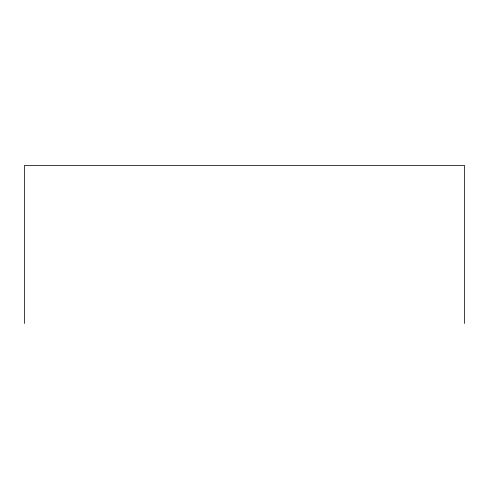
<?xml version="1.0" encoding="UTF-8"?>
<svg xmlns="http://www.w3.org/2000/svg" width="489" height="489" viewBox="0 0 489 489"><rect width="100%" height="100%" fill="white"/><g stroke="black" fill="none" stroke-linecap="round" stroke-linejoin="round"><path stroke-width="0.73" d="M464.55 323.51L464.55 165.49L24.45 165.49L24.45 323.51"/></g></svg>
